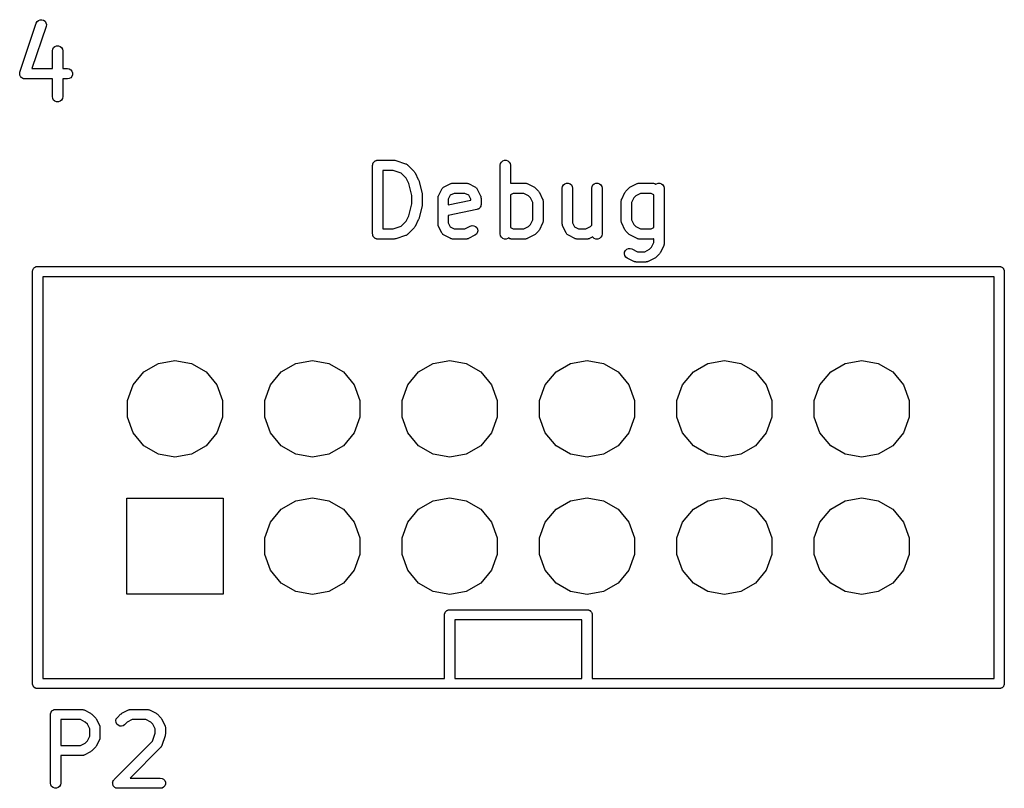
# Model space of a CAD drawing. Extents: x 149.8 to 198.9, y -148.5 to -50.
# Drawn here: x 157.74 to 172.07, y -148.53 to -137.33 of the extents above; entities that cross this region are included whole.
import ezdxf

# ---------------------------------------------------------------- set-up
doc = ezdxf.new("R2010")
doc.units = 0
doc.header["$MEASUREMENT"] = 0
doc.layers.add('BLACK', color=7, linetype='CONTINUOUS')

msp = doc.modelspace()

# ---------------------------------------------------------------- linework, layer by layer
at = {"layer": 'Black'}
for p, q in [((158.013, -137.341), (158.037, -137.331)), ((158.037, -137.331), (158.063, -137.331)), ((158.063, -137.331), (158.088, -137.339)), ((157.743, -138.095), (157.981, -137.381)), ((158.124, -137.428), (157.918, -138.044)), ((157.981, -137.381), (157.994, -137.358)), ((157.994, -137.358), (158.013, -137.341)), ((158.088, -137.339), (158.108, -137.355)), ((158.108, -137.355), (158.122, -137.377)), ((158.122, -137.377), (158.127, -137.403)), ((158.127, -137.403), (158.124, -137.428)), ((158.215, -137.786), (158.22, -137.76)), ((158.22, -137.76), (158.233, -137.738)), ((158.233, -137.738), (158.253, -137.721)), ((158.253, -137.721), (158.277, -137.712)), ((158.277, -137.712), (158.303, -137.712)), ((158.303, -137.712), (158.328, -137.721)), ((158.328, -137.721), (158.348, -137.738)), ((158.348, -137.738), (158.361, -137.76)), ((158.361, -137.76), (158.365, -137.786)), ((158.215, -138.044), (158.215, -137.786)), ((158.365, -137.786), (158.365, -138.044)), ((157.918, -138.044), (158.215, -138.044)), ((158.365, -138.044), (158.433, -138.044)), ((158.433, -138.044), (158.459, -138.049)), ((158.459, -138.049), (158.482, -138.062)), ((157.739, -138.121), (157.74, -138.114)), ((157.74, -138.127), (157.739, -138.121)), ((157.74, -138.106), (157.742, -138.101)), ((157.74, -138.114), (157.74, -138.106)), ((157.74, -138.132), (157.74, -138.127)), ((157.743, -138.139), (157.74, -138.132)), ((157.742, -138.101), (157.743, -138.095)), ((157.745, -138.147), (157.743, -138.139)), ((157.747, -138.151), (157.745, -138.147)), ((157.749, -138.157), (157.747, -138.151)), ((157.754, -138.162), (157.749, -138.157)), ((157.758, -138.169), (157.754, -138.162)), ((157.763, -138.172), (157.758, -138.169)), ((157.766, -138.177), (157.763, -138.172)), ((157.773, -138.18), (157.766, -138.177)), ((157.779, -138.185), (157.773, -138.18)), ((157.784, -138.187), (157.779, -138.185)), ((157.789, -138.19), (157.784, -138.187)), ((157.796, -138.191), (157.789, -138.19)), ((157.803, -138.193), (157.796, -138.191)), ((157.809, -138.193), (157.803, -138.193)), ((157.814, -138.194), (157.809, -138.193)), ((158.215, -138.194), (157.814, -138.194)), ((158.215, -138.452), (158.215, -138.194)), ((158.433, -138.194), (158.365, -138.194)), ((158.365, -138.194), (158.365, -138.452)), ((158.459, -138.19), (158.433, -138.194)), ((158.482, -138.177), (158.459, -138.19)), ((158.482, -138.062), (158.498, -138.082)), ((158.498, -138.157), (158.482, -138.177)), ((158.498, -138.082), (158.507, -138.106)), ((158.507, -138.132), (158.498, -138.157)), ((158.507, -138.106), (158.507, -138.132)), ((158.22, -138.478), (158.215, -138.452)), ((158.233, -138.501), (158.22, -138.478)), ((158.361, -138.478), (158.348, -138.501)), ((158.365, -138.452), (158.361, -138.478)), ((158.253, -138.517), (158.233, -138.501)), ((158.277, -138.526), (158.253, -138.517)), ((158.303, -138.526), (158.277, -138.526)), ((158.328, -138.517), (158.303, -138.526)), ((158.348, -138.501), (158.328, -138.517)), ((162.877, -139.452), (162.879, -139.446)), ((162.877, -140.452), (162.877, -139.452)), ((162.879, -139.439), (162.881, -139.433)), ((162.879, -139.446), (162.879, -139.439)), ((162.881, -139.433), (162.882, -139.427)), ((162.882, -139.427), (162.885, -139.421)), ((162.885, -139.421), (162.887, -139.415)), ((162.887, -139.415), (162.892, -139.41)), ((162.892, -139.41), (162.895, -139.404)), ((162.895, -139.404), (162.9, -139.4)), ((162.9, -139.4), (162.904, -139.395)), ((162.904, -139.395), (162.91, -139.392)), ((162.91, -139.392), (162.915, -139.387)), ((162.915, -139.387), (162.921, -139.385)), ((162.921, -139.385), (162.927, -139.382)), ((162.927, -139.382), (162.933, -139.381)), ((162.933, -139.381), (162.939, -139.379)), ((162.939, -139.379), (162.946, -139.379)), ((162.946, -139.379), (162.952, -139.377)), ((162.952, -139.377), (163.19, -139.377)), ((163.19, -139.377), (163.202, -139.379)), ((163.202, -139.379), (163.214, -139.381)), ((163.214, -139.381), (163.357, -139.429)), ((163.357, -139.429), (163.361, -139.431)), ((163.361, -139.431), (163.365, -139.432)), ((163.365, -139.432), (163.372, -139.437)), ((163.372, -139.437), (163.38, -139.441)), ((163.38, -139.441), (163.383, -139.444)), ((163.383, -139.444), (163.386, -139.447)), ((163.386, -139.447), (163.482, -139.542)), ((164.735, -139.452), (164.739, -139.427)), ((164.735, -140.452), (164.735, -139.452)), ((164.739, -139.427), (164.752, -139.404)), ((164.752, -139.404), (164.772, -139.387)), ((164.772, -139.387), (164.796, -139.379)), ((164.796, -139.379), (164.823, -139.379)), ((164.823, -139.379), (164.847, -139.387)), ((164.847, -139.387), (164.867, -139.404)), ((164.867, -139.404), (164.88, -139.427)), ((164.88, -139.427), (164.885, -139.452)), ((164.885, -139.452), (164.885, -139.714)), ((163.027, -139.527), (163.027, -140.377)), ((163.178, -139.527), (163.027, -139.527)), ((163.293, -139.566), (163.178, -139.527)), ((163.367, -139.64), (163.293, -139.566)), ((163.482, -139.542), (163.488, -139.552)), ((163.488, -139.552), (163.496, -139.562)), ((163.496, -139.562), (163.543, -139.657)), ((163.405, -139.717), (163.367, -139.64)), ((163.449, -139.89), (163.405, -139.717)), ((163.543, -139.657), (163.546, -139.665)), ((163.546, -139.665), (163.549, -139.672)), ((163.549, -139.672), (163.597, -139.863)), ((163.901, -139.779), (163.91, -139.773)), ((163.91, -139.773), (163.919, -139.766)), ((163.919, -139.766), (164.014, -139.719)), ((164.014, -139.719), (164.018, -139.717)), ((164.018, -139.717), (164.022, -139.715)), ((164.022, -139.715), (164.031, -139.714)), ((164.031, -139.714), (164.039, -139.711)), ((164.039, -139.711), (164.043, -139.711)), ((164.043, -139.711), (164.048, -139.711)), ((164.048, -139.711), (164.238, -139.711)), ((164.238, -139.711), (164.242, -139.711)), ((164.242, -139.711), (164.247, -139.711)), ((164.247, -139.711), (164.255, -139.714)), ((164.255, -139.714), (164.264, -139.715)), ((164.264, -139.715), (164.267, -139.717)), ((164.267, -139.717), (164.272, -139.719)), ((164.272, -139.719), (164.367, -139.766)), ((164.367, -139.766), (164.376, -139.773)), ((164.376, -139.773), (164.385, -139.779)), ((164.885, -139.714), (164.888, -139.714)), ((164.888, -139.714), (164.896, -139.711)), ((164.896, -139.711), (164.901, -139.711)), ((164.901, -139.711), (164.905, -139.711)), ((164.905, -139.711), (165.095, -139.711)), ((165.095, -139.711), (165.099, -139.711)), ((165.099, -139.711), (165.104, -139.711)), ((165.104, -139.711), (165.112, -139.714)), ((165.112, -139.714), (165.121, -139.715)), ((165.121, -139.715), (165.125, -139.717)), ((165.125, -139.717), (165.129, -139.719)), ((165.129, -139.719), (165.224, -139.766)), ((165.224, -139.766), (165.234, -139.773)), ((165.234, -139.773), (165.244, -139.78)), ((165.639, -139.786), (165.644, -139.76)), ((165.644, -139.76), (165.657, -139.738)), ((165.657, -139.738), (165.677, -139.721)), ((165.677, -139.721), (165.701, -139.712)), ((165.701, -139.712), (165.727, -139.712)), ((165.727, -139.712), (165.752, -139.721)), ((165.752, -139.721), (165.772, -139.738)), ((165.772, -139.738), (165.785, -139.76)), ((165.785, -139.76), (165.789, -139.786)), ((166.068, -139.786), (166.072, -139.76)), ((166.072, -139.76), (166.085, -139.738)), ((166.085, -139.738), (166.105, -139.721)), ((166.105, -139.721), (166.13, -139.712)), ((166.13, -139.712), (166.156, -139.712)), ((166.156, -139.712), (166.18, -139.721)), ((166.18, -139.721), (166.2, -139.738)), ((166.2, -139.738), (166.213, -139.76)), ((166.213, -139.76), (166.218, -139.786)), ((166.614, -139.78), (166.623, -139.773)), ((166.623, -139.773), (166.633, -139.766)), ((166.633, -139.766), (166.728, -139.719)), ((166.728, -139.719), (166.733, -139.717)), ((166.733, -139.717), (166.736, -139.715)), ((166.736, -139.715), (166.745, -139.714)), ((166.745, -139.714), (166.753, -139.711)), ((166.753, -139.711), (166.758, -139.711)), ((166.758, -139.711), (166.762, -139.711)), ((166.762, -139.711), (166.952, -139.711)), ((166.952, -139.711), (166.957, -139.711)), ((166.957, -139.711), (166.961, -139.711)), ((166.961, -139.711), (166.969, -139.714)), ((166.969, -139.714), (166.978, -139.715)), ((166.978, -139.715), (166.982, -139.717)), ((166.982, -139.717), (166.986, -139.719)), ((166.986, -139.719), (167.003, -139.727)), ((167.003, -139.727), (167.01, -139.721)), ((167.01, -139.721), (167.035, -139.712)), ((167.035, -139.712), (167.061, -139.712)), ((167.061, -139.712), (167.085, -139.721)), ((167.085, -139.721), (167.105, -139.738)), ((167.105, -139.738), (167.118, -139.76)), ((167.118, -139.76), (167.123, -139.786)), ((163.449, -140.015), (163.449, -139.89)), ((163.597, -139.863), (163.597, -139.872)), ((163.597, -139.872), (163.599, -139.881)), ((163.599, -139.881), (163.599, -140.024)), ((163.83, -139.92), (163.833, -139.912)), ((163.833, -139.912), (163.834, -139.903)), ((163.834, -139.903), (163.836, -139.899)), ((163.836, -139.899), (163.838, -139.895)), ((163.838, -139.895), (163.885, -139.8)), ((163.885, -139.8), (163.892, -139.791)), ((163.892, -139.791), (163.898, -139.782)), ((163.898, -139.782), (163.9, -139.781)), ((163.9, -139.781), (163.901, -139.779)), ((164.008, -139.889), (163.98, -139.946)), ((164.065, -139.861), (164.008, -139.889)), ((164.22, -139.861), (164.065, -139.861)), ((164.277, -139.889), (164.22, -139.861)), ((164.306, -139.946), (164.277, -139.889)), ((164.385, -139.779), (164.386, -139.781)), ((164.386, -139.781), (164.388, -139.782)), ((164.388, -139.782), (164.394, -139.791)), ((164.394, -139.791), (164.4, -139.8)), ((164.4, -139.8), (164.448, -139.895)), ((164.448, -139.895), (164.449, -139.899)), ((164.449, -139.899), (164.451, -139.903)), ((164.451, -139.903), (164.453, -139.912)), ((164.453, -139.912), (164.455, -139.92)), ((164.922, -139.861), (164.885, -139.88)), ((164.885, -139.88), (164.885, -140.358)), ((165.078, -139.861), (164.922, -139.861)), ((165.146, -139.895), (165.078, -139.861)), ((165.176, -139.925), (165.146, -139.895)), ((165.244, -139.78), (165.291, -139.828)), ((165.291, -139.828), (165.298, -139.838)), ((165.298, -139.838), (165.305, -139.847)), ((165.305, -139.847), (165.353, -139.943)), ((165.639, -140.31), (165.639, -139.786)), ((165.789, -139.786), (165.789, -140.292)), ((166.068, -140.326), (166.068, -139.786)), ((166.218, -139.786), (166.218, -140.452)), ((166.504, -139.943), (166.552, -139.847)), ((166.552, -139.847), (166.559, -139.838)), ((166.559, -139.838), (166.566, -139.828)), ((166.566, -139.828), (166.614, -139.78)), ((166.711, -139.895), (166.681, -139.925)), ((166.78, -139.861), (166.711, -139.895)), ((166.935, -139.861), (166.78, -139.861)), ((166.973, -139.88), (166.935, -139.861)), ((166.973, -140.358), (166.973, -139.88)), ((167.123, -139.786), (167.123, -140.595)), ((163.405, -140.188), (163.449, -140.015)), ((163.597, -140.042), (163.549, -140.232)), ((163.599, -140.024), (163.597, -140.033)), ((163.597, -140.033), (163.597, -140.042)), ((163.831, -139.924), (163.83, -139.92)), ((163.83, -139.929), (163.831, -139.924)), ((163.83, -140.31), (163.83, -139.929)), ((163.98, -139.946), (163.98, -140.028)), ((163.98, -140.028), (164.306, -139.962)), ((164.306, -139.962), (164.306, -139.946)), ((164.445, -140.06), (164.439, -140.071)), ((164.451, -140.049), (164.445, -140.06)), ((164.452, -140.049), (164.451, -140.049)), ((164.454, -140.036), (164.452, -140.048)), ((164.452, -140.048), (164.452, -140.049)), ((164.456, -140.024), (164.454, -140.036)), ((164.455, -139.92), (164.455, -139.924)), ((164.455, -139.924), (164.456, -139.929)), ((164.456, -139.929), (164.456, -140.024)), ((165.211, -139.994), (165.176, -139.925)), ((165.211, -140.244), (165.211, -139.994)), ((165.353, -139.943), (165.354, -139.947)), ((165.354, -139.947), (165.356, -139.951)), ((165.356, -139.951), (165.358, -139.959)), ((165.358, -139.959), (165.36, -139.968)), ((165.36, -139.968), (165.36, -139.972)), ((165.36, -139.972), (165.361, -139.976)), ((165.361, -139.976), (165.361, -140.262)), ((166.496, -139.976), (166.497, -139.972)), ((166.496, -140.262), (166.496, -139.976)), ((166.497, -139.968), (166.499, -139.959)), ((166.497, -139.972), (166.497, -139.968)), ((166.499, -139.959), (166.501, -139.951)), ((166.501, -139.951), (166.503, -139.947)), ((166.503, -139.947), (166.504, -139.943)), ((166.681, -139.925), (166.646, -139.994)), ((166.646, -139.994), (166.646, -140.244)), ((163.367, -140.265), (163.405, -140.188)), ((164.396, -140.097), (163.98, -140.181)), ((163.98, -140.181), (163.98, -140.292)), ((164.407, -140.093), (164.396, -140.097)), ((164.418, -140.089), (164.407, -140.093)), ((164.419, -140.088), (164.418, -140.089)), ((164.42, -140.088), (164.419, -140.088)), ((164.429, -140.08), (164.42, -140.088)), ((164.438, -140.072), (164.429, -140.08)), ((164.439, -140.071), (164.438, -140.072)), ((164.439, -140.071), (164.439, -140.071)), ((163.178, -140.377), (163.293, -140.339)), ((163.293, -140.339), (163.367, -140.265)), ((163.496, -140.343), (163.488, -140.353)), ((163.543, -140.248), (163.496, -140.343)), ((163.546, -140.24), (163.543, -140.248)), ((163.549, -140.232), (163.546, -140.24)), ((163.831, -140.314), (163.83, -140.31)), ((163.83, -140.318), (163.831, -140.314)), ((163.833, -140.327), (163.83, -140.318)), ((163.834, -140.335), (163.833, -140.327)), ((163.836, -140.339), (163.834, -140.335)), ((163.838, -140.343), (163.836, -140.339)), ((163.885, -140.438), (163.838, -140.343)), ((163.98, -140.292), (164.008, -140.349)), ((164.008, -140.349), (164.065, -140.377)), ((164.22, -140.377), (164.3, -140.338)), ((164.3, -140.338), (164.325, -140.33)), ((164.325, -140.33), (164.351, -140.332)), ((164.351, -140.332), (164.375, -140.342)), ((164.375, -140.342), (164.394, -140.36)), ((165.078, -140.377), (165.146, -140.343)), ((165.146, -140.343), (165.176, -140.313)), ((165.176, -140.313), (165.211, -140.244)), ((165.353, -140.295), (165.305, -140.391)), ((165.354, -140.291), (165.353, -140.295)), ((165.356, -140.288), (165.354, -140.291)), ((165.358, -140.279), (165.356, -140.288)), ((165.36, -140.27), (165.358, -140.279)), ((165.361, -140.262), (165.36, -140.266)), ((165.36, -140.266), (165.36, -140.27)), ((165.64, -140.314), (165.639, -140.31)), ((165.64, -140.318), (165.64, -140.314)), ((165.642, -140.327), (165.64, -140.318)), ((165.644, -140.335), (165.642, -140.327)), ((165.646, -140.339), (165.644, -140.335)), ((165.647, -140.343), (165.646, -140.339)), ((165.695, -140.438), (165.647, -140.343)), ((165.789, -140.292), (165.818, -140.349)), ((165.818, -140.349), (165.875, -140.377)), ((165.982, -140.377), (166.051, -140.343)), ((166.051, -140.343), (166.068, -140.326)), ((166.497, -140.266), (166.496, -140.262)), ((166.497, -140.27), (166.497, -140.266)), ((166.499, -140.279), (166.497, -140.27)), ((166.501, -140.288), (166.499, -140.279)), ((166.503, -140.291), (166.501, -140.288)), ((166.504, -140.295), (166.503, -140.291)), ((166.552, -140.391), (166.504, -140.295)), ((166.646, -140.244), (166.681, -140.313)), ((166.681, -140.313), (166.711, -140.343)), ((166.711, -140.343), (166.78, -140.377)), ((162.879, -140.459), (162.877, -140.452)), ((162.879, -140.465), (162.879, -140.459)), ((162.881, -140.472), (162.879, -140.465)), ((162.882, -140.478), (162.881, -140.472)), ((162.885, -140.484), (162.882, -140.478)), ((162.887, -140.49), (162.885, -140.484)), ((162.892, -140.495), (162.887, -140.49)), ((163.027, -140.377), (163.178, -140.377)), ((163.357, -140.476), (163.214, -140.524)), ((163.361, -140.474), (163.357, -140.476)), ((163.365, -140.473), (163.361, -140.474)), ((163.372, -140.468), (163.365, -140.473)), ((163.38, -140.464), (163.372, -140.468)), ((163.383, -140.46), (163.38, -140.464)), ((163.386, -140.458), (163.383, -140.46)), ((163.482, -140.363), (163.386, -140.458)), ((163.488, -140.353), (163.482, -140.363)), ((163.892, -140.447), (163.885, -140.438)), ((163.898, -140.456), (163.892, -140.447)), ((163.9, -140.458), (163.898, -140.456)), ((163.901, -140.459), (163.9, -140.458)), ((163.91, -140.465), (163.901, -140.459)), ((163.919, -140.472), (163.91, -140.465)), ((164.014, -140.519), (163.919, -140.472)), ((164.065, -140.377), (164.22, -140.377)), ((164.367, -140.472), (164.272, -140.519)), ((164.388, -140.456), (164.367, -140.472)), ((164.402, -140.435), (164.388, -140.456)), ((164.394, -140.36), (164.405, -140.383)), ((164.408, -140.409), (164.402, -140.435)), ((164.405, -140.383), (164.408, -140.409)), ((164.739, -140.478), (164.735, -140.452)), ((164.752, -140.501), (164.739, -140.478)), ((164.885, -140.358), (164.922, -140.377)), ((164.922, -140.377), (165.078, -140.377)), ((165.224, -140.472), (165.129, -140.519)), ((165.234, -140.465), (165.224, -140.472)), ((165.244, -140.458), (165.234, -140.465)), ((165.291, -140.41), (165.244, -140.458)), ((165.298, -140.4), (165.291, -140.41)), ((165.305, -140.391), (165.298, -140.4)), ((165.701, -140.447), (165.695, -140.438)), ((165.707, -140.456), (165.701, -140.447)), ((165.709, -140.458), (165.707, -140.456)), ((165.71, -140.459), (165.709, -140.458)), ((165.72, -140.465), (165.71, -140.459)), ((165.728, -140.472), (165.72, -140.465)), ((165.824, -140.519), (165.728, -140.472)), ((165.875, -140.377), (165.982, -140.377)), ((166.213, -140.478), (166.2, -140.501)), ((166.218, -140.452), (166.213, -140.478)), ((166.559, -140.4), (166.552, -140.391)), ((166.566, -140.41), (166.559, -140.4)), ((166.614, -140.458), (166.566, -140.41)), ((166.623, -140.465), (166.614, -140.458)), ((166.633, -140.472), (166.623, -140.465)), ((166.728, -140.519), (166.633, -140.472)), ((166.78, -140.377), (166.935, -140.377)), ((166.935, -140.377), (166.973, -140.358)), ((162.895, -140.501), (162.892, -140.495)), ((162.9, -140.505), (162.895, -140.501)), ((162.904, -140.51), (162.9, -140.505)), ((162.91, -140.513), (162.904, -140.51)), ((162.915, -140.517), (162.91, -140.513)), ((162.921, -140.52), (162.915, -140.517)), ((162.927, -140.523), (162.921, -140.52)), ((162.933, -140.524), (162.927, -140.523)), ((162.939, -140.526), (162.933, -140.524)), ((162.946, -140.526), (162.939, -140.526)), ((162.952, -140.527), (162.946, -140.526)), ((163.19, -140.527), (162.952, -140.527)), ((163.202, -140.525), (163.19, -140.527)), ((163.214, -140.524), (163.202, -140.525)), ((164.018, -140.521), (164.014, -140.519)), ((164.022, -140.523), (164.018, -140.521)), ((164.031, -140.524), (164.022, -140.523)), ((164.039, -140.527), (164.031, -140.524)), ((164.043, -140.527), (164.039, -140.527)), ((164.048, -140.527), (164.043, -140.527)), ((164.238, -140.527), (164.048, -140.527)), ((164.242, -140.527), (164.238, -140.527)), ((164.247, -140.527), (164.242, -140.527)), ((164.255, -140.524), (164.247, -140.527)), ((164.264, -140.523), (164.255, -140.524)), ((164.267, -140.521), (164.264, -140.523)), ((164.272, -140.519), (164.267, -140.521)), ((164.772, -140.517), (164.752, -140.501)), ((164.796, -140.526), (164.772, -140.517)), ((164.823, -140.526), (164.796, -140.526)), ((164.847, -140.517), (164.823, -140.526)), ((164.854, -140.511), (164.847, -140.517)), ((164.871, -140.519), (164.854, -140.511)), ((164.875, -140.521), (164.871, -140.519)), ((164.879, -140.523), (164.875, -140.521)), ((164.888, -140.524), (164.879, -140.523)), ((164.896, -140.527), (164.888, -140.524)), ((164.901, -140.527), (164.896, -140.527)), ((164.905, -140.527), (164.901, -140.527)), ((165.095, -140.527), (164.905, -140.527)), ((165.099, -140.527), (165.095, -140.527)), ((165.104, -140.527), (165.099, -140.527)), ((165.112, -140.524), (165.104, -140.527)), ((165.121, -140.523), (165.112, -140.524)), ((165.125, -140.521), (165.121, -140.523)), ((165.129, -140.519), (165.125, -140.521)), ((165.828, -140.521), (165.824, -140.519)), ((165.831, -140.523), (165.828, -140.521)), ((165.84, -140.524), (165.831, -140.523)), ((165.849, -140.527), (165.84, -140.524)), ((165.853, -140.527), (165.849, -140.527)), ((165.857, -140.527), (165.853, -140.527)), ((166, -140.527), (165.857, -140.527)), ((166.004, -140.527), (166, -140.527)), ((166.009, -140.527), (166.004, -140.527)), ((166.017, -140.524), (166.009, -140.527)), ((166.026, -140.523), (166.017, -140.524)), ((166.029, -140.521), (166.026, -140.523)), ((166.034, -140.519), (166.029, -140.521)), ((166.082, -140.495), (166.034, -140.519)), ((166.085, -140.501), (166.082, -140.495)), ((166.105, -140.517), (166.085, -140.501)), ((166.13, -140.526), (166.105, -140.517)), ((166.156, -140.526), (166.13, -140.526)), ((166.18, -140.517), (166.156, -140.526)), ((166.2, -140.501), (166.18, -140.517)), ((166.733, -140.521), (166.728, -140.519)), ((166.736, -140.523), (166.733, -140.521)), ((166.745, -140.524), (166.736, -140.523)), ((166.753, -140.527), (166.745, -140.524)), ((166.758, -140.527), (166.753, -140.527)), ((166.762, -140.527), (166.758, -140.527)), ((166.952, -140.527), (166.762, -140.527)), ((166.938, -140.646), (166.973, -140.578)), ((166.957, -140.527), (166.952, -140.527)), ((166.961, -140.527), (166.957, -140.527)), ((166.969, -140.524), (166.961, -140.527)), ((166.973, -140.524), (166.969, -140.524)), ((166.973, -140.578), (166.973, -140.524)), ((167.115, -140.629), (167.067, -140.724)), ((167.116, -140.625), (167.115, -140.629)), ((167.118, -140.621), (167.116, -140.625)), ((167.12, -140.612), (167.118, -140.621)), ((167.122, -140.604), (167.12, -140.612)), ((167.123, -140.595), (167.122, -140.599)), ((167.122, -140.599), (167.122, -140.604)), ((166.544, -140.743), (166.547, -140.717)), ((166.55, -140.768), (166.544, -140.743)), ((166.547, -140.717), (166.559, -140.693)), ((166.565, -140.79), (166.55, -140.768)), ((166.559, -140.693), (166.578, -140.676)), ((166.578, -140.676), (166.602, -140.665)), ((166.602, -140.665), (166.628, -140.664)), ((166.628, -140.664), (166.653, -140.671)), ((166.653, -140.671), (166.732, -140.711)), ((166.732, -140.711), (166.839, -140.711)), ((166.839, -140.711), (166.908, -140.676)), ((166.908, -140.676), (166.938, -140.646)), ((167.053, -140.744), (167.005, -140.791)), ((167.06, -140.734), (167.053, -140.744)), ((167.067, -140.724), (167.06, -140.734)), ((166.586, -140.805), (166.565, -140.79)), ((166.681, -140.853), (166.586, -140.805)), ((166.685, -140.854), (166.681, -140.853)), ((166.689, -140.856), (166.685, -140.854)), ((166.697, -140.858), (166.689, -140.856)), ((166.706, -140.86), (166.697, -140.858)), ((166.71, -140.86), (166.706, -140.86)), ((166.714, -140.861), (166.71, -140.86)), ((166.857, -140.861), (166.714, -140.861)), ((166.861, -140.86), (166.857, -140.861)), ((166.866, -140.86), (166.861, -140.86)), ((166.874, -140.858), (166.866, -140.86)), ((166.883, -140.856), (166.874, -140.858)), ((166.887, -140.854), (166.883, -140.856)), ((166.891, -140.853), (166.887, -140.854)), ((166.986, -140.805), (166.891, -140.853)), ((166.996, -140.798), (166.986, -140.805)), ((167.005, -140.791), (166.996, -140.798)), ((157.925, -141), (157.926, -140.994)), ((157.925, -147), (157.925, -141)), ((157.926, -140.987), (157.928, -140.981)), ((157.926, -140.994), (157.926, -140.987)), ((157.928, -140.981), (157.93, -140.974)), ((157.93, -140.974), (157.933, -140.969)), ((157.933, -140.969), (157.935, -140.963)), ((157.935, -140.963), (157.939, -140.957)), ((157.939, -140.957), (157.943, -140.952)), ((157.943, -140.952), (157.948, -140.948)), ((157.948, -140.948), (157.952, -140.943)), ((157.952, -140.943), (157.957, -140.939)), ((157.957, -140.939), (157.963, -140.935)), ((157.963, -140.935), (157.969, -140.933)), ((157.969, -140.933), (157.974, -140.93)), ((157.974, -140.93), (157.981, -140.928)), ((157.981, -140.928), (157.987, -140.926)), ((157.987, -140.926), (157.994, -140.926)), ((157.994, -140.926), (158, -140.925)), ((158, -140.925), (172, -140.925)), ((172, -140.925), (172.006, -140.926)), ((172.006, -140.926), (172.013, -140.926)), ((172.013, -140.926), (172.019, -140.928)), ((172.019, -140.928), (172.026, -140.93)), ((172.026, -140.93), (172.031, -140.933)), ((172.031, -140.933), (172.037, -140.935)), ((172.037, -140.935), (172.043, -140.939)), ((172.043, -140.939), (172.048, -140.943)), ((172.048, -140.943), (172.052, -140.948)), ((172.052, -140.948), (172.057, -140.952)), ((172.057, -140.952), (172.061, -140.957)), ((172.061, -140.957), (172.065, -140.963)), ((172.065, -140.963), (172.067, -140.969)), ((172.067, -140.969), (172.07, -140.974)), ((172.07, -140.974), (172.072, -140.981)), ((172.072, -140.981), (172.074, -140.987)), ((172.074, -140.987), (172.074, -140.994)), ((172.074, -140.994), (172.075, -141)), ((172.075, -141), (172.075, -147)), ((158.075, -141.075), (158.075, -146.925)), ((171.925, -141.075), (158.075, -141.075)), ((171.925, -146.925), (171.925, -141.075)), ((159.548, -142.462), (159.76, -142.34)), ((159.76, -142.34), (160, -142.297)), ((160, -142.297), (160.24, -142.34)), ((160.24, -142.34), (160.452, -142.462)), ((161.548, -142.462), (161.76, -142.34)), ((161.76, -142.34), (162, -142.297)), ((162, -142.297), (162.24, -142.34)), ((162.24, -142.34), (162.452, -142.462)), ((163.548, -142.462), (163.76, -142.34)), ((163.76, -142.34), (164, -142.297)), ((164, -142.297), (164.24, -142.34)), ((164.24, -142.34), (164.452, -142.462)), ((165.548, -142.462), (165.76, -142.34)), ((165.76, -142.34), (166, -142.297)), ((166, -142.297), (166.24, -142.34)), ((166.24, -142.34), (166.452, -142.462)), ((167.548, -142.462), (167.76, -142.34)), ((167.76, -142.34), (168, -142.297)), ((168, -142.297), (168.24, -142.34)), ((168.24, -142.34), (168.452, -142.462)), ((169.548, -142.462), (169.76, -142.34)), ((169.76, -142.34), (170, -142.297)), ((170, -142.297), (170.24, -142.34)), ((170.24, -142.34), (170.452, -142.462)), ((159.391, -142.649), (159.548, -142.462)), ((160.452, -142.462), (160.609, -142.649)), ((161.391, -142.649), (161.548, -142.462)), ((162.452, -142.462), (162.609, -142.649)), ((163.391, -142.649), (163.548, -142.462)), ((164.452, -142.462), (164.609, -142.649)), ((165.391, -142.649), (165.548, -142.462)), ((166.452, -142.462), (166.609, -142.649)), ((167.391, -142.649), (167.548, -142.462)), ((168.452, -142.462), (168.609, -142.649)), ((169.391, -142.649), (169.548, -142.462)), ((170.452, -142.462), (170.609, -142.649)), ((159.308, -142.878), (159.391, -142.649)), ((160.609, -142.649), (160.692, -142.878)), ((161.308, -142.878), (161.391, -142.649)), ((162.609, -142.649), (162.692, -142.878)), ((163.308, -142.878), (163.391, -142.649)), ((164.609, -142.649), (164.692, -142.878)), ((165.308, -142.878), (165.391, -142.649)), ((166.609, -142.649), (166.692, -142.878)), ((167.308, -142.878), (167.391, -142.649)), ((168.609, -142.649), (168.692, -142.878)), ((169.308, -142.878), (169.391, -142.649)), ((170.609, -142.649), (170.692, -142.878)), ((159.308, -143.122), (159.308, -142.878)), ((160.692, -142.878), (160.692, -143.122)), ((161.308, -143.122), (161.308, -142.878)), ((162.692, -142.878), (162.692, -143.122)), ((163.308, -143.122), (163.308, -142.878)), ((164.692, -142.878), (164.692, -143.122)), ((165.308, -143.122), (165.308, -142.878)), ((166.692, -142.878), (166.692, -143.122)), ((167.308, -143.122), (167.308, -142.878)), ((168.692, -142.878), (168.692, -143.122)), ((169.308, -143.122), (169.308, -142.878)), ((170.692, -142.878), (170.692, -143.122)), ((159.391, -143.351), (159.308, -143.122)), ((160.692, -143.122), (160.609, -143.351)), ((161.391, -143.351), (161.308, -143.122)), ((162.692, -143.122), (162.609, -143.351)), ((163.391, -143.351), (163.308, -143.122)), ((164.692, -143.122), (164.609, -143.351)), ((165.391, -143.351), (165.308, -143.122)), ((166.692, -143.122), (166.609, -143.351)), ((167.391, -143.351), (167.308, -143.122)), ((168.692, -143.122), (168.609, -143.351)), ((169.391, -143.351), (169.308, -143.122)), ((170.692, -143.122), (170.609, -143.351)), ((159.548, -143.538), (159.391, -143.351)), ((160.609, -143.351), (160.452, -143.538)), ((161.548, -143.538), (161.391, -143.351)), ((162.609, -143.351), (162.452, -143.538)), ((163.548, -143.538), (163.391, -143.351)), ((164.609, -143.351), (164.452, -143.538)), ((165.548, -143.538), (165.391, -143.351)), ((166.609, -143.351), (166.452, -143.538)), ((167.548, -143.538), (167.391, -143.351)), ((168.609, -143.351), (168.452, -143.538)), ((169.548, -143.538), (169.391, -143.351)), ((170.609, -143.351), (170.452, -143.538)), ((159.76, -143.66), (159.548, -143.538)), ((160.452, -143.538), (160.24, -143.66)), ((161.76, -143.66), (161.548, -143.538)), ((162.452, -143.538), (162.24, -143.66)), ((163.76, -143.66), (163.548, -143.538)), ((164.452, -143.538), (164.24, -143.66)), ((165.76, -143.66), (165.548, -143.538)), ((166.452, -143.538), (166.24, -143.66)), ((167.76, -143.66), (167.548, -143.538)), ((168.452, -143.538), (168.24, -143.66)), ((169.76, -143.66), (169.548, -143.538)), ((170.452, -143.538), (170.24, -143.66)), ((160, -143.703), (159.76, -143.66)), ((160.24, -143.66), (160, -143.703)), ((162, -143.703), (161.76, -143.66)), ((162.24, -143.66), (162, -143.703)), ((164, -143.703), (163.76, -143.66)), ((164.24, -143.66), (164, -143.703)), ((166, -143.703), (165.76, -143.66)), ((166.24, -143.66), (166, -143.703)), ((168, -143.703), (167.76, -143.66)), ((168.24, -143.66), (168, -143.703)), ((170, -143.703), (169.76, -143.66)), ((170.24, -143.66), (170, -143.703)), ((159.3, -145.7), (159.3, -144.3)), ((159.3, -144.3), (160.7, -144.3)), ((160.7, -144.3), (160.7, -145.7)), ((161.548, -144.462), (161.76, -144.34)), ((161.76, -144.34), (162, -144.297)), ((162, -144.297), (162.24, -144.34)), ((162.24, -144.34), (162.452, -144.462)), ((163.548, -144.462), (163.76, -144.34)), ((163.76, -144.34), (164, -144.297)), ((164, -144.297), (164.24, -144.34)), ((164.24, -144.34), (164.452, -144.462)), ((165.548, -144.462), (165.76, -144.34)), ((165.76, -144.34), (166, -144.297)), ((166, -144.297), (166.24, -144.34)), ((166.24, -144.34), (166.452, -144.462)), ((167.548, -144.462), (167.76, -144.34)), ((167.76, -144.34), (168, -144.297)), ((168, -144.297), (168.24, -144.34)), ((168.24, -144.34), (168.452, -144.462)), ((169.548, -144.462), (169.76, -144.34)), ((169.76, -144.34), (170, -144.297)), ((170, -144.297), (170.24, -144.34)), ((170.24, -144.34), (170.452, -144.462)), ((161.391, -144.649), (161.548, -144.462)), ((162.452, -144.462), (162.609, -144.649)), ((163.391, -144.649), (163.548, -144.462)), ((164.452, -144.462), (164.609, -144.649)), ((165.391, -144.649), (165.548, -144.462)), ((166.452, -144.462), (166.609, -144.649)), ((167.391, -144.649), (167.548, -144.462)), ((168.452, -144.462), (168.609, -144.649)), ((169.391, -144.649), (169.548, -144.462)), ((170.452, -144.462), (170.609, -144.649)), ((161.308, -144.878), (161.391, -144.649)), ((162.609, -144.649), (162.692, -144.878)), ((163.308, -144.878), (163.391, -144.649)), ((164.609, -144.649), (164.692, -144.878)), ((165.308, -144.878), (165.391, -144.649)), ((166.609, -144.649), (166.692, -144.878)), ((167.308, -144.878), (167.391, -144.649)), ((168.609, -144.649), (168.692, -144.878)), ((169.308, -144.878), (169.391, -144.649)), ((170.609, -144.649), (170.692, -144.878)), ((161.308, -145.122), (161.308, -144.878)), ((162.692, -144.878), (162.692, -145.122)), ((163.308, -145.122), (163.308, -144.878)), ((164.692, -144.878), (164.692, -145.122)), ((165.308, -145.122), (165.308, -144.878)), ((166.692, -144.878), (166.692, -145.122)), ((167.308, -145.122), (167.308, -144.878)), ((168.692, -144.878), (168.692, -145.122)), ((169.308, -145.122), (169.308, -144.878)), ((170.692, -144.878), (170.692, -145.122)), ((161.391, -145.351), (161.308, -145.122)), ((162.692, -145.122), (162.609, -145.351)), ((163.391, -145.351), (163.308, -145.122)), ((164.692, -145.122), (164.609, -145.351)), ((165.391, -145.351), (165.308, -145.122)), ((166.692, -145.122), (166.609, -145.351)), ((167.391, -145.351), (167.308, -145.122)), ((168.692, -145.122), (168.609, -145.351)), ((169.391, -145.351), (169.308, -145.122)), ((170.692, -145.122), (170.609, -145.351)), ((161.548, -145.538), (161.391, -145.351)), ((162.609, -145.351), (162.452, -145.538)), ((163.548, -145.538), (163.391, -145.351)), ((164.609, -145.351), (164.452, -145.538)), ((165.548, -145.538), (165.391, -145.351)), ((166.609, -145.351), (166.452, -145.538)), ((167.548, -145.538), (167.391, -145.351)), ((168.609, -145.351), (168.452, -145.538)), ((169.548, -145.538), (169.391, -145.351)), ((170.609, -145.351), (170.452, -145.538)), ((161.76, -145.66), (161.548, -145.538)), ((162.452, -145.538), (162.24, -145.66)), ((163.76, -145.66), (163.548, -145.538)), ((164.452, -145.538), (164.24, -145.66)), ((165.76, -145.66), (165.548, -145.538)), ((166.452, -145.538), (166.24, -145.66)), ((167.76, -145.66), (167.548, -145.538)), ((168.452, -145.538), (168.24, -145.66)), ((169.76, -145.66), (169.548, -145.538)), ((170.452, -145.538), (170.24, -145.66)), ((160.7, -145.7), (159.3, -145.7)), ((162, -145.703), (161.76, -145.66)), ((162.24, -145.66), (162, -145.703)), ((164, -145.703), (163.76, -145.66)), ((164.24, -145.66), (164, -145.703)), ((166, -145.703), (165.76, -145.66)), ((166.24, -145.66), (166, -145.703)), ((168, -145.703), (167.76, -145.66)), ((168.24, -145.66), (168, -145.703)), ((170, -145.703), (169.76, -145.66)), ((170.24, -145.66), (170, -145.703)), ((163.952, -145.943), (163.957, -145.939)), ((163.957, -145.939), (163.963, -145.935)), ((163.963, -145.935), (163.969, -145.933)), ((163.969, -145.933), (163.974, -145.93)), ((163.974, -145.93), (163.981, -145.928)), ((163.981, -145.928), (163.987, -145.926)), ((163.987, -145.926), (163.994, -145.926)), ((163.994, -145.926), (164, -145.925)), ((164, -145.925), (166, -145.925)), ((166, -145.925), (166.006, -145.926)), ((166.006, -145.926), (166.013, -145.926)), ((166.013, -145.926), (166.019, -145.928)), ((166.019, -145.928), (166.026, -145.93)), ((166.026, -145.93), (166.031, -145.933)), ((166.031, -145.933), (166.037, -145.935)), ((166.037, -145.935), (166.043, -145.939)), ((166.043, -145.939), (166.048, -145.943)), ((163.925, -146), (163.926, -145.994)), ((163.925, -146.925), (163.925, -146)), ((163.926, -145.987), (163.928, -145.981)), ((163.926, -145.994), (163.926, -145.987)), ((163.928, -145.981), (163.93, -145.974)), ((163.93, -145.974), (163.933, -145.969)), ((163.933, -145.969), (163.935, -145.963)), ((163.935, -145.963), (163.939, -145.957)), ((163.939, -145.957), (163.943, -145.952)), ((163.943, -145.952), (163.948, -145.948)), ((163.948, -145.948), (163.952, -145.943)), ((164.075, -146.075), (164.075, -146.925)), ((165.925, -146.075), (164.075, -146.075)), ((165.925, -146.925), (165.925, -146.075)), ((166.048, -145.943), (166.052, -145.948)), ((166.052, -145.948), (166.057, -145.952)), ((166.057, -145.952), (166.061, -145.957)), ((166.061, -145.957), (166.065, -145.963)), ((166.065, -145.963), (166.067, -145.969)), ((166.067, -145.969), (166.07, -145.974)), ((166.07, -145.974), (166.072, -145.981)), ((166.072, -145.981), (166.074, -145.987)), ((166.074, -145.987), (166.074, -145.994)), ((166.074, -145.994), (166.075, -146)), ((166.075, -146), (166.075, -146.925)), ((158.075, -146.925), (163.925, -146.925)), ((164.075, -146.925), (165.925, -146.925)), ((166.075, -146.925), (171.925, -146.925)), ((157.926, -147.006), (157.925, -147)), ((157.926, -147.013), (157.926, -147.006)), ((157.928, -147.019), (157.926, -147.013)), ((157.93, -147.026), (157.928, -147.019)), ((157.933, -147.031), (157.93, -147.026)), ((157.935, -147.037), (157.933, -147.031)), ((157.939, -147.043), (157.935, -147.037)), ((157.943, -147.048), (157.939, -147.043)), ((157.948, -147.052), (157.943, -147.048)), ((157.952, -147.057), (157.948, -147.052)), ((157.957, -147.061), (157.952, -147.057)), ((157.963, -147.065), (157.957, -147.061)), ((157.969, -147.067), (157.963, -147.065)), ((157.974, -147.07), (157.969, -147.067)), ((157.981, -147.072), (157.974, -147.07)), ((157.987, -147.074), (157.981, -147.072)), ((157.994, -147.074), (157.987, -147.074)), ((158, -147.075), (157.994, -147.074)), ((172, -147.075), (158, -147.075)), ((172.006, -147.074), (172, -147.075)), ((172.013, -147.074), (172.006, -147.074)), ((172.019, -147.072), (172.013, -147.074)), ((172.026, -147.07), (172.019, -147.072)), ((172.031, -147.067), (172.026, -147.07)), ((172.037, -147.065), (172.031, -147.067)), ((172.043, -147.061), (172.037, -147.065)), ((172.048, -147.057), (172.043, -147.061)), ((172.052, -147.052), (172.048, -147.057)), ((172.057, -147.048), (172.052, -147.052)), ((172.061, -147.043), (172.057, -147.048)), ((172.065, -147.037), (172.061, -147.043)), ((172.067, -147.031), (172.065, -147.037)), ((172.07, -147.026), (172.067, -147.031)), ((172.072, -147.019), (172.07, -147.026)), ((172.074, -147.013), (172.072, -147.019)), ((172.075, -147), (172.074, -147.006)), ((172.074, -147.006), (172.074, -147.013)), ((158.187, -147.452), (158.188, -147.446)), ((158.187, -148.452), (158.187, -147.452)), ((158.188, -147.439), (158.19, -147.433)), ((158.188, -147.446), (158.188, -147.439)), ((158.19, -147.433), (158.191, -147.427)), ((158.191, -147.427), (158.195, -147.421)), ((158.195, -147.421), (158.197, -147.415)), ((158.197, -147.415), (158.201, -147.41)), ((158.201, -147.41), (158.204, -147.404)), ((158.204, -147.404), (158.209, -147.4)), ((158.209, -147.4), (158.214, -147.395)), ((158.214, -147.395), (158.219, -147.392)), ((158.219, -147.392), (158.224, -147.387)), ((158.224, -147.387), (158.231, -147.385)), ((158.231, -147.385), (158.236, -147.382)), ((158.236, -147.382), (158.243, -147.381)), ((158.243, -147.381), (158.249, -147.379)), ((158.249, -147.379), (158.255, -147.379)), ((158.255, -147.379), (158.262, -147.377)), ((158.262, -147.377), (158.643, -147.377)), ((158.643, -147.377), (158.647, -147.378)), ((158.647, -147.378), (158.651, -147.378)), ((158.651, -147.378), (158.66, -147.38)), ((158.66, -147.38), (158.669, -147.382)), ((158.669, -147.382), (158.672, -147.384)), ((158.672, -147.384), (158.676, -147.385)), ((158.676, -147.385), (158.772, -147.433)), ((158.772, -147.433), (158.781, -147.44)), ((158.781, -147.44), (158.791, -147.447)), ((158.791, -147.447), (158.839, -147.495)), ((158.839, -147.495), (158.846, -147.504)), ((158.846, -147.504), (158.853, -147.514)), ((158.853, -147.514), (158.9, -147.609)), ((159.14, -147.541), (159.146, -147.516)), ((159.146, -147.516), (159.161, -147.495)), ((159.161, -147.495), (159.209, -147.447)), ((159.209, -147.447), (159.219, -147.44)), ((159.219, -147.44), (159.228, -147.433)), ((159.228, -147.433), (159.324, -147.385)), ((159.324, -147.385), (159.328, -147.384)), ((159.328, -147.384), (159.331, -147.382)), ((159.331, -147.382), (159.34, -147.38)), ((159.34, -147.38), (159.349, -147.378)), ((159.349, -147.378), (159.353, -147.378)), ((159.353, -147.378), (159.357, -147.377)), ((159.357, -147.377), (159.595, -147.377)), ((159.595, -147.377), (159.599, -147.378)), ((159.599, -147.378), (159.604, -147.378)), ((159.604, -147.378), (159.612, -147.38)), ((159.612, -147.38), (159.621, -147.382)), ((159.621, -147.382), (159.625, -147.384)), ((159.625, -147.384), (159.629, -147.385)), ((159.629, -147.385), (159.724, -147.433)), ((159.724, -147.433), (159.734, -147.44)), ((159.734, -147.44), (159.744, -147.447)), ((159.744, -147.447), (159.791, -147.495)), ((159.791, -147.495), (159.798, -147.504)), ((159.798, -147.504), (159.805, -147.514)), ((159.805, -147.514), (159.853, -147.609)), ((158.337, -147.527), (158.337, -147.901)), ((158.625, -147.527), (158.337, -147.527)), ((158.694, -147.562), (158.625, -147.527)), ((158.724, -147.592), (158.694, -147.562)), ((158.758, -147.661), (158.724, -147.592)), ((158.9, -147.609), (158.902, -147.613)), ((158.902, -147.613), (158.904, -147.617)), ((158.904, -147.617), (158.905, -147.626)), ((158.905, -147.626), (158.908, -147.634)), ((158.908, -147.634), (158.908, -147.639)), ((158.908, -147.639), (158.908, -147.643)), ((158.908, -147.643), (158.908, -147.786)), ((159.142, -147.567), (159.14, -147.541)), ((159.153, -147.591), (159.142, -147.567)), ((159.171, -147.609), (159.153, -147.591)), ((159.195, -147.62), (159.171, -147.609)), ((159.221, -147.622), (159.195, -147.62)), ((159.246, -147.616), (159.221, -147.622)), ((159.267, -147.601), (159.246, -147.616)), ((159.306, -147.562), (159.267, -147.601)), ((159.375, -147.527), (159.306, -147.562)), ((159.578, -147.527), (159.375, -147.527)), ((159.646, -147.562), (159.578, -147.527)), ((159.676, -147.592), (159.646, -147.562)), ((159.711, -147.661), (159.676, -147.592)), ((159.853, -147.609), (159.854, -147.613)), ((159.854, -147.613), (159.856, -147.617)), ((159.856, -147.617), (159.858, -147.626)), ((159.858, -147.626), (159.86, -147.634)), ((159.86, -147.634), (159.86, -147.639)), ((159.86, -147.639), (159.861, -147.643)), ((159.861, -147.643), (159.861, -147.738)), ((158.724, -147.837), (158.758, -147.768)), ((158.758, -147.768), (158.758, -147.661)), ((158.905, -147.803), (158.904, -147.811)), ((158.908, -147.794), (158.905, -147.803)), ((158.908, -147.786), (158.908, -147.79)), ((158.908, -147.79), (158.908, -147.794)), ((159.673, -147.84), (159.711, -147.726)), ((159.711, -147.726), (159.711, -147.661)), ((159.857, -147.762), (159.809, -147.905)), ((159.859, -147.75), (159.857, -147.762)), ((159.861, -147.738), (159.859, -147.75)), ((158.337, -147.901), (158.625, -147.901)), ((158.625, -147.901), (158.694, -147.867)), ((158.694, -147.867), (158.724, -147.837)), ((158.839, -147.934), (158.791, -147.982)), ((158.846, -147.924), (158.839, -147.934)), ((158.853, -147.914), (158.846, -147.924)), ((158.9, -147.819), (158.853, -147.914)), ((158.902, -147.815), (158.9, -147.819)), ((158.904, -147.811), (158.902, -147.815)), ((159.114, -148.399), (159.673, -147.84)), ((159.791, -147.934), (159.348, -148.377)), ((159.794, -147.93), (159.791, -147.934)), ((159.797, -147.928), (159.794, -147.93)), ((159.801, -147.92), (159.797, -147.928)), ((159.806, -147.913), (159.801, -147.92)), ((159.807, -147.908), (159.806, -147.913)), ((159.809, -147.905), (159.807, -147.908)), ((158.643, -148.051), (158.337, -148.051)), ((158.337, -148.051), (158.337, -148.452)), ((158.647, -148.05), (158.643, -148.051)), ((158.651, -148.051), (158.647, -148.05)), ((158.66, -148.048), (158.651, -148.051)), ((158.669, -148.047), (158.66, -148.048)), ((158.672, -148.045), (158.669, -148.047)), ((158.676, -148.043), (158.672, -148.045)), ((158.772, -147.996), (158.676, -148.043)), ((158.781, -147.988), (158.772, -147.996)), ((158.791, -147.982), (158.781, -147.988)), ((159.348, -148.377), (159.786, -148.377)), ((159.786, -148.377), (159.811, -148.382)), ((158.191, -148.478), (158.187, -148.452)), ((158.204, -148.501), (158.191, -148.478)), ((158.224, -148.517), (158.204, -148.501)), ((158.249, -148.526), (158.224, -148.517)), ((158.299, -148.517), (158.275, -148.526)), ((158.319, -148.501), (158.299, -148.517)), ((158.332, -148.478), (158.319, -148.501)), ((158.337, -148.452), (158.332, -148.478)), ((159.092, -148.446), (159.093, -148.443)), ((159.093, -148.456), (159.092, -148.446)), ((159.093, -148.439), (159.096, -148.43)), ((159.093, -148.443), (159.093, -148.439)), ((159.093, -148.465), (159.093, -148.456)), ((159.094, -148.469), (159.093, -148.465)), ((159.094, -148.472), (159.094, -148.469)), ((159.098, -148.481), (159.094, -148.472)), ((159.096, -148.43), (159.099, -148.421)), ((159.102, -148.49), (159.098, -148.481)), ((159.099, -148.421), (159.101, -148.418)), ((159.101, -148.418), (159.102, -148.415)), ((159.102, -148.415), (159.108, -148.407)), ((159.104, -148.492), (159.102, -148.49)), ((159.105, -148.495), (159.104, -148.492)), ((159.112, -148.502), (159.105, -148.495)), ((159.108, -148.407), (159.114, -148.399)), ((159.118, -148.51), (159.112, -148.502)), ((159.121, -148.511), (159.118, -148.51)), ((159.124, -148.514), (159.121, -148.511)), ((159.133, -148.518), (159.124, -148.514)), ((159.141, -148.523), (159.133, -148.518)), ((159.811, -148.382), (159.834, -148.395)), ((159.834, -148.51), (159.811, -148.523)), ((159.834, -148.395), (159.851, -148.415)), ((159.851, -148.49), (159.834, -148.51)), ((159.851, -148.415), (159.86, -148.439)), ((159.86, -148.465), (159.851, -148.49)), ((159.86, -148.439), (159.86, -148.465)), ((158.275, -148.526), (158.249, -148.526)), ((159.144, -148.523), (159.141, -148.523)), ((159.147, -148.525), (159.144, -148.523)), ((159.157, -148.526), (159.147, -148.525)), ((159.167, -148.527), (159.157, -148.526)), ((159.786, -148.527), (159.167, -148.527)), ((159.811, -148.523), (159.786, -148.527))]:
    msp.add_line(p, q, dxfattribs=at)

doc.saveas('drawing.dxf')
